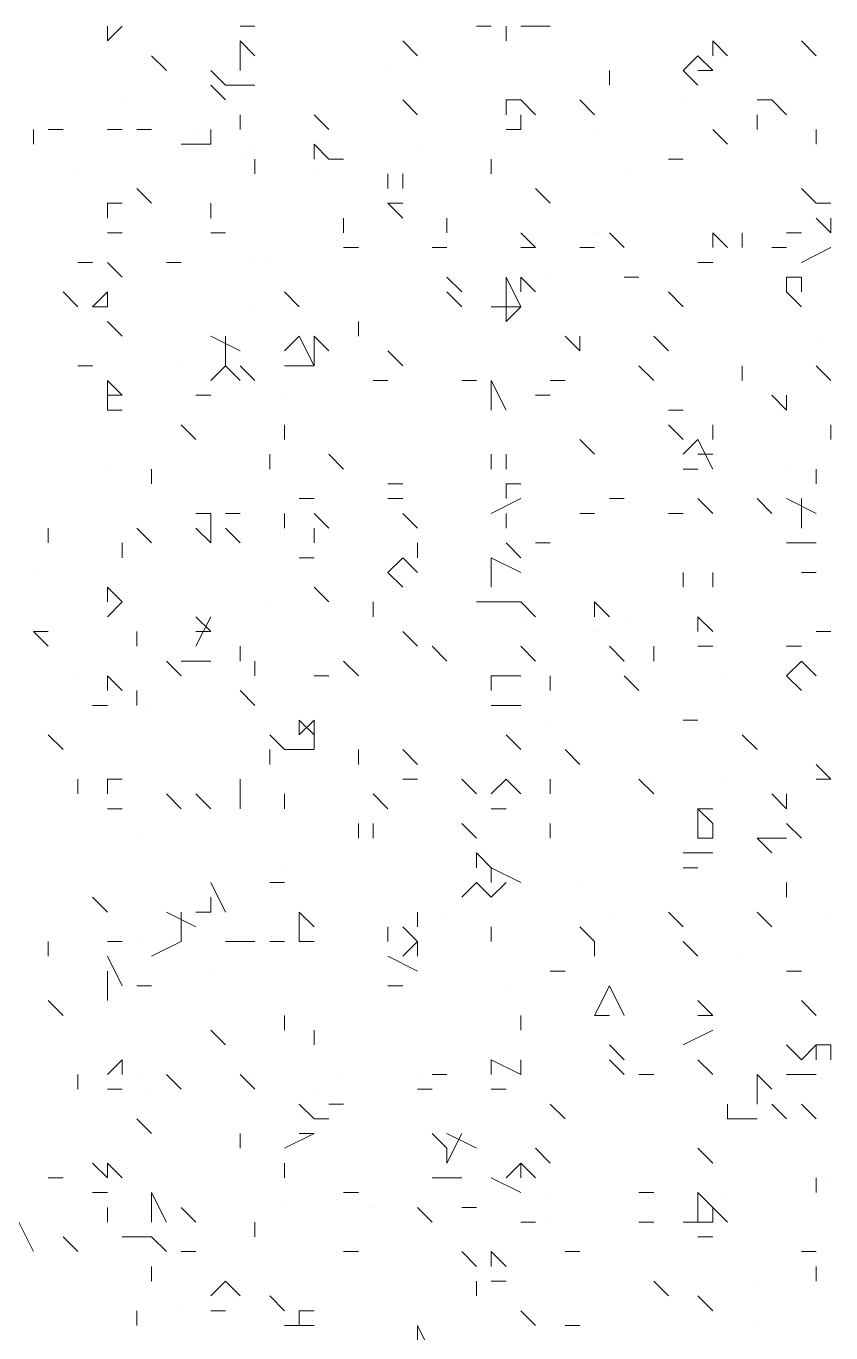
# Model space of a CAD drawing. Header units: millimetres. Extents: x 2928 to 3112, y 1220 to 1280.
# Drawn here: x 3000.3538 to 3000.5355, y 1265.989 to 1266.284 of the extents above; entities that cross this region are included whole.
import ezdxf

# ---------------------------------------------------------------- set-up
doc = ezdxf.new("R2010")
doc.units = ezdxf.units.MM

msp = doc.modelspace()

# ---------------------------------------------------------------- linework, layer by layer
at = {"color": 92, "linetype": 'Continuous', "lineweight": 5, "true_color": 0x00b800}
for points in [[(3000.37216, 1266.28065), (3000.37549, 1266.28398), (3000.37549, 1266.28398)], [(3000.37216, 1266.28065), (3000.37216, 1266.28398), (3000.37216, 1266.28398)], [(3000.40549, 1266.28398), (3000.40216, 1266.28398), (3000.40216, 1266.28398)], [(3000.4555, 1266.28398), (3000.45883, 1266.28398), (3000.45883, 1266.28398)], [(3000.46216, 1266.28065), (3000.46216, 1266.28398), (3000.46216, 1266.28398)], [(3000.4655, 1266.28398), (3000.47216, 1266.28398), (3000.47216, 1266.28398)], [(3000.40216, 1266.28065), (3000.40549, 1266.27731), (3000.40549, 1266.27731)], [(3000.40216, 1266.28065), (3000.40216, 1266.27398), (3000.40216, 1266.27398)], [(3000.44216, 1266.27731), (3000.43883, 1266.28065), (3000.43883, 1266.28065)], [(3000.50883, 1266.28065), (3000.51216, 1266.27731), (3000.51216, 1266.27731)], [(3000.50883, 1266.28065), (3000.50883, 1266.27731), (3000.50883, 1266.27731)], [(3000.53216, 1266.27731), (3000.52883, 1266.28065), (3000.52883, 1266.28065)], [(3000.38549, 1266.27398), (3000.38216, 1266.27731), (3000.38216, 1266.27731)], [(3000.5055, 1266.27731), (3000.50216, 1266.27398), (3000.50216, 1266.27398)], [(3000.5055, 1266.27731), (3000.50883, 1266.27398), (3000.50883, 1266.27398)], [(3000.39883, 1266.27065), (3000.39549, 1266.27398), (3000.39549, 1266.27398)], [(3000.4855, 1266.27065), (3000.4855, 1266.27398), (3000.4855, 1266.27398)], [(3000.50216, 1266.27398), (3000.5055, 1266.27065), (3000.5055, 1266.27065)], [(3000.50883, 1266.27398), (3000.5055, 1266.27398), (3000.5055, 1266.27398)], [(3000.39883, 1266.26731), (3000.39549, 1266.27065), (3000.39549, 1266.27065)], [(3000.39883, 1266.27065), (3000.40549, 1266.27065), (3000.40549, 1266.27065)], [(3000.44216, 1266.26398), (3000.43883, 1266.26731), (3000.43883, 1266.26731)], [(3000.46216, 1266.26731), (3000.4655, 1266.26731), (3000.4655, 1266.26731)], [(3000.46216, 1266.26731), (3000.46216, 1266.26398), (3000.46216, 1266.26398)], [(3000.46216, 1266.26398), (3000.46216, 1266.26731), (3000.46216, 1266.26731)], [(3000.46883, 1266.26398), (3000.4655, 1266.26731), (3000.4655, 1266.26731)], [(3000.48216, 1266.26398), (3000.47883, 1266.26731), (3000.47883, 1266.26731)], [(3000.52216, 1266.26731), (3000.51883, 1266.26731), (3000.51883, 1266.26731)], [(3000.5255, 1266.26398), (3000.52216, 1266.26731), (3000.52216, 1266.26731)], [(3000.40216, 1266.26064), (3000.40216, 1266.26398), (3000.40216, 1266.26398)], [(3000.42216, 1266.26064), (3000.41883, 1266.26398), (3000.41883, 1266.26398)], [(3000.4655, 1266.26064), (3000.4655, 1266.26398), (3000.4655, 1266.26398)], [(3000.51883, 1266.26064), (3000.51883, 1266.26398), (3000.51883, 1266.26398)], [(3000.35549, 1266.25731), (3000.35549, 1266.26064), (3000.35549, 1266.26064)], [(3000.36216, 1266.26064), (3000.35883, 1266.26064), (3000.35883, 1266.26064)], [(3000.37549, 1266.26064), (3000.37216, 1266.26064), (3000.37216, 1266.26064)], [(3000.38216, 1266.26064), (3000.37883, 1266.26064), (3000.37883, 1266.26064)], [(3000.39549, 1266.26064), (3000.39549, 1266.25731), (3000.39549, 1266.25731)], [(3000.46216, 1266.26064), (3000.4655, 1266.26064), (3000.4655, 1266.26064)], [(3000.51216, 1266.25731), (3000.50883, 1266.26064), (3000.50883, 1266.26064)], [(3000.53216, 1266.25731), (3000.53216, 1266.26064), (3000.53216, 1266.26064)], [(3000.38883, 1266.25731), (3000.39549, 1266.25731), (3000.39549, 1266.25731)], [(3000.41883, 1266.25731), (3000.42216, 1266.25398), (3000.42216, 1266.25398)], [(3000.41883, 1266.25731), (3000.41883, 1266.25398), (3000.41883, 1266.25398)], [(3000.40549, 1266.25064), (3000.40549, 1266.25398), (3000.40549, 1266.25398)], [(3000.42549, 1266.25398), (3000.42216, 1266.25398), (3000.42216, 1266.25398)], [(3000.45883, 1266.25064), (3000.45883, 1266.25398), (3000.45883, 1266.25398)], [(3000.50216, 1266.25398), (3000.49883, 1266.25398), (3000.49883, 1266.25398)], [(3000.4355, 1266.25064), (3000.4355, 1266.24731), (3000.4355, 1266.24731)], [(3000.43883, 1266.25064), (3000.43883, 1266.24731), (3000.43883, 1266.24731)], [(3000.38216, 1266.24398), (3000.37883, 1266.24731), (3000.37883, 1266.24731)], [(3000.47216, 1266.24398), (3000.46883, 1266.24731), (3000.46883, 1266.24731)], [(3000.53216, 1266.24398), (3000.52883, 1266.24731), (3000.52883, 1266.24731)], [(3000.37216, 1266.24398), (3000.37549, 1266.24398), (3000.37549, 1266.24398)], [(3000.37216, 1266.24398), (3000.37216, 1266.24064), (3000.37216, 1266.24064)], [(3000.39549, 1266.24064), (3000.39549, 1266.24398), (3000.39549, 1266.24398)], [(3000.4355, 1266.24398), (3000.43883, 1266.24398), (3000.43883, 1266.24398)], [(3000.43883, 1266.24064), (3000.4355, 1266.24398), (3000.4355, 1266.24398)], [(3000.5355, 1266.24398), (3000.53216, 1266.24398), (3000.53216, 1266.24398)], [(3000.42549, 1266.23731), (3000.42549, 1266.24064), (3000.42549, 1266.24064)], [(3000.44883, 1266.23731), (3000.44883, 1266.24064), (3000.44883, 1266.24064)], [(3000.53216, 1266.24064), (3000.5355, 1266.23731), (3000.5355, 1266.23731)], [(3000.5355, 1266.24064), (3000.5355, 1266.23731), (3000.5355, 1266.23731)], [(3000.37216, 1266.23731), (3000.37549, 1266.23731), (3000.37549, 1266.23731)], [(3000.39883, 1266.23731), (3000.39549, 1266.23731), (3000.39549, 1266.23731)], [(3000.46883, 1266.23398), (3000.4655, 1266.23731), (3000.4655, 1266.23731)], [(3000.48883, 1266.23398), (3000.4855, 1266.23731), (3000.4855, 1266.23731)], [(3000.50883, 1266.23731), (3000.51216, 1266.23398), (3000.51216, 1266.23398)], [(3000.50883, 1266.23731), (3000.50883, 1266.23398), (3000.50883, 1266.23398)], [(3000.50883, 1266.23398), (3000.50883, 1266.23731), (3000.50883, 1266.23731)], [(3000.5155, 1266.23398), (3000.5155, 1266.23731), (3000.5155, 1266.23731)], [(3000.52883, 1266.23731), (3000.5255, 1266.23731), (3000.5255, 1266.23731)], [(3000.42883, 1266.23398), (3000.42549, 1266.23398), (3000.42549, 1266.23398)], [(3000.44883, 1266.23398), (3000.4455, 1266.23398), (3000.4455, 1266.23398)], [(3000.46883, 1266.23398), (3000.4655, 1266.23398), (3000.4655, 1266.23398)], [(3000.47883, 1266.23398), (3000.48216, 1266.23398), (3000.48216, 1266.23398)], [(3000.5255, 1266.23398), (3000.52216, 1266.23398), (3000.52216, 1266.23398)], [(3000.52883, 1266.23064), (3000.5355, 1266.23398), (3000.5355, 1266.23398)], [(3000.36883, 1266.23064), (3000.36549, 1266.23064), (3000.36549, 1266.23064)], [(3000.37549, 1266.22731), (3000.37216, 1266.23064), (3000.37216, 1266.23064)], [(3000.38883, 1266.23064), (3000.38549, 1266.23064), (3000.38549, 1266.23064)], [(3000.5055, 1266.23064), (3000.50883, 1266.23064), (3000.50883, 1266.23064)], [(3000.45216, 1266.22398), (3000.44883, 1266.22731), (3000.44883, 1266.22731)], [(3000.46216, 1266.22731), (3000.4655, 1266.22064), (3000.4655, 1266.22064)], [(3000.46216, 1266.22731), (3000.46216, 1266.22064), (3000.46216, 1266.22064)], [(3000.4655, 1266.22731), (3000.46883, 1266.22398), (3000.46883, 1266.22398)], [(3000.4655, 1266.22731), (3000.4655, 1266.22398), (3000.4655, 1266.22398)], [(3000.49216, 1266.22731), (3000.48883, 1266.22731), (3000.48883, 1266.22731)], [(3000.5255, 1266.22731), (3000.5255, 1266.22398), (3000.5255, 1266.22398)], [(3000.52883, 1266.22731), (3000.5255, 1266.22731), (3000.5255, 1266.22731)], [(3000.52883, 1266.22731), (3000.52883, 1266.22398), (3000.52883, 1266.22398)], [(3000.36549, 1266.22064), (3000.36216, 1266.22398), (3000.36216, 1266.22398)], [(3000.37216, 1266.22398), (3000.36883, 1266.22064), (3000.36883, 1266.22064)], [(3000.37216, 1266.22398), (3000.37216, 1266.22064), (3000.37216, 1266.22064)], [(3000.41549, 1266.22064), (3000.41216, 1266.22398), (3000.41216, 1266.22398)], [(3000.45216, 1266.22064), (3000.44883, 1266.22398), (3000.44883, 1266.22398)], [(3000.50216, 1266.22064), (3000.49883, 1266.22398), (3000.49883, 1266.22398)], [(3000.5255, 1266.22398), (3000.52883, 1266.22064), (3000.52883, 1266.22064)], [(3000.36883, 1266.22064), (3000.37216, 1266.22064), (3000.37216, 1266.22064)], [(3000.45883, 1266.22064), (3000.4655, 1266.22064), (3000.4655, 1266.22064)], [(3000.46216, 1266.21731), (3000.4655, 1266.22064), (3000.4655, 1266.22064)], [(3000.46216, 1266.21731), (3000.46216, 1266.22064), (3000.46216, 1266.22064)], [(3000.37549, 1266.21398), (3000.37216, 1266.21731), (3000.37216, 1266.21731)], [(3000.42883, 1266.21398), (3000.42883, 1266.21731), (3000.42883, 1266.21731)], [(3000.39549, 1266.21398), (3000.40216, 1266.21064), (3000.40216, 1266.21064)], [(3000.39883, 1266.21398), (3000.39883, 1266.20731), (3000.39883, 1266.20731)], [(3000.41549, 1266.21398), (3000.41216, 1266.21064), (3000.41216, 1266.21064)], [(3000.41549, 1266.21398), (3000.41883, 1266.20731), (3000.41883, 1266.20731)], [(3000.41883, 1266.21398), (3000.42216, 1266.21064), (3000.42216, 1266.21064)], [(3000.41883, 1266.21398), (3000.41883, 1266.20731), (3000.41883, 1266.20731)], [(3000.47883, 1266.21064), (3000.4755, 1266.21398), (3000.4755, 1266.21398)], [(3000.47883, 1266.21064), (3000.47883, 1266.21398), (3000.47883, 1266.21398)], [(3000.49883, 1266.21064), (3000.4955, 1266.21398), (3000.4955, 1266.21398)], [(3000.43883, 1266.20731), (3000.4355, 1266.21064), (3000.4355, 1266.21064)], [(3000.36883, 1266.20731), (3000.36549, 1266.20731), (3000.36549, 1266.20731)], [(3000.39549, 1266.20398), (3000.39883, 1266.20731), (3000.39883, 1266.20731)], [(3000.40216, 1266.20398), (3000.39883, 1266.20731), (3000.39883, 1266.20731)], [(3000.40549, 1266.20398), (3000.40216, 1266.20731), (3000.40216, 1266.20731)], [(3000.41216, 1266.20731), (3000.41549, 1266.20731), (3000.41549, 1266.20731)], [(3000.41549, 1266.20731), (3000.41883, 1266.20731), (3000.41883, 1266.20731)], [(3000.4955, 1266.20398), (3000.49216, 1266.20731), (3000.49216, 1266.20731)], [(3000.5155, 1266.20398), (3000.5155, 1266.20731), (3000.5155, 1266.20731)], [(3000.5355, 1266.20398), (3000.53216, 1266.20731), (3000.53216, 1266.20731)], [(3000.37216, 1266.20398), (3000.37549, 1266.20064), (3000.37549, 1266.20064)], [(3000.37216, 1266.20398), (3000.37216, 1266.19731), (3000.37216, 1266.19731)], [(3000.4355, 1266.20398), (3000.43216, 1266.20398), (3000.43216, 1266.20398)], [(3000.4555, 1266.20398), (3000.45216, 1266.20398), (3000.45216, 1266.20398)], [(3000.45883, 1266.20398), (3000.46216, 1266.19731), (3000.46216, 1266.19731)], [(3000.45883, 1266.20398), (3000.45883, 1266.19731), (3000.45883, 1266.19731)], [(3000.4755, 1266.20398), (3000.47216, 1266.20398), (3000.47216, 1266.20398)], [(3000.37549, 1266.20064), (3000.37216, 1266.20064), (3000.37216, 1266.20064)], [(3000.39549, 1266.20064), (3000.39216, 1266.20064), (3000.39216, 1266.20064)], [(3000.47216, 1266.20064), (3000.46883, 1266.20064), (3000.46883, 1266.20064)], [(3000.5255, 1266.19731), (3000.52216, 1266.20064), (3000.52216, 1266.20064)], [(3000.5255, 1266.19731), (3000.5255, 1266.20064), (3000.5255, 1266.20064)], [(3000.37216, 1266.19731), (3000.37549, 1266.19731), (3000.37549, 1266.19731)], [(3000.50216, 1266.19731), (3000.49883, 1266.19731), (3000.49883, 1266.19731)], [(3000.39216, 1266.19064), (3000.38883, 1266.19398), (3000.38883, 1266.19398)], [(3000.41216, 1266.19064), (3000.41216, 1266.19398), (3000.41216, 1266.19398)], [(3000.50216, 1266.19064), (3000.49883, 1266.19398), (3000.49883, 1266.19398)], [(3000.50883, 1266.19398), (3000.50883, 1266.19064), (3000.50883, 1266.19064)], [(3000.50883, 1266.19398), (3000.50883, 1266.19064), (3000.50883, 1266.19064)], [(3000.5355, 1266.19064), (3000.5355, 1266.19398), (3000.5355, 1266.19398)], [(3000.48216, 1266.18731), (3000.47883, 1266.19064), (3000.47883, 1266.19064)], [(3000.5055, 1266.19064), (3000.50216, 1266.18731), (3000.50216, 1266.18731)], [(3000.5055, 1266.19064), (3000.50883, 1266.18398), (3000.50883, 1266.18398)], [(3000.40883, 1266.18398), (3000.40883, 1266.18731), (3000.40883, 1266.18731)], [(3000.42549, 1266.18398), (3000.42216, 1266.18731), (3000.42216, 1266.18731)], [(3000.45883, 1266.18398), (3000.45883, 1266.18731), (3000.45883, 1266.18731)], [(3000.46216, 1266.18398), (3000.46216, 1266.18731), (3000.46216, 1266.18731)], [(3000.5055, 1266.18731), (3000.50883, 1266.18731), (3000.50883, 1266.18731)], [(3000.38216, 1266.18064), (3000.38216, 1266.18398), (3000.38216, 1266.18398)], [(3000.50216, 1266.18398), (3000.5055, 1266.18398), (3000.5055, 1266.18398)], [(3000.53216, 1266.18064), (3000.53216, 1266.18398), (3000.53216, 1266.18398)], [(3000.43883, 1266.18064), (3000.4355, 1266.18064), (3000.4355, 1266.18064)], [(3000.46216, 1266.18064), (3000.4655, 1266.18064), (3000.4655, 1266.18064)], [(3000.46216, 1266.18064), (3000.46216, 1266.17731), (3000.46216, 1266.17731)], [(3000.41883, 1266.17731), (3000.41549, 1266.17731), (3000.41549, 1266.17731)], [(3000.43883, 1266.17731), (3000.4355, 1266.17731), (3000.4355, 1266.17731)], [(3000.45883, 1266.17398), (3000.4655, 1266.17731), (3000.4655, 1266.17731)], [(3000.48883, 1266.17731), (3000.4855, 1266.17731), (3000.4855, 1266.17731)], [(3000.50883, 1266.17398), (3000.5055, 1266.17731), (3000.5055, 1266.17731)], [(3000.52216, 1266.17398), (3000.51883, 1266.17731), (3000.51883, 1266.17731)], [(3000.5255, 1266.17731), (3000.53216, 1266.17398), (3000.53216, 1266.17398)], [(3000.52883, 1266.17731), (3000.52883, 1266.17064), (3000.52883, 1266.17064)], [(3000.39549, 1266.17398), (3000.39216, 1266.17398), (3000.39216, 1266.17398)], [(3000.39549, 1266.17398), (3000.39549, 1266.17064), (3000.39549, 1266.17064)], [(3000.40216, 1266.17398), (3000.39883, 1266.17398), (3000.39883, 1266.17398)], [(3000.41216, 1266.17064), (3000.41216, 1266.17398), (3000.41216, 1266.17398)], [(3000.42216, 1266.17064), (3000.41883, 1266.17398), (3000.41883, 1266.17398)], [(3000.44216, 1266.17064), (3000.43883, 1266.17398), (3000.43883, 1266.17398)], [(3000.46216, 1266.17064), (3000.46216, 1266.17398), (3000.46216, 1266.17398)], [(3000.48216, 1266.17398), (3000.47883, 1266.17398), (3000.47883, 1266.17398)], [(3000.50216, 1266.17398), (3000.49883, 1266.17398), (3000.49883, 1266.17398)], [(3000.35883, 1266.16731), (3000.35883, 1266.17064), (3000.35883, 1266.17064)], [(3000.38216, 1266.16731), (3000.37883, 1266.17064), (3000.37883, 1266.17064)], [(3000.39216, 1266.17064), (3000.39549, 1266.16731), (3000.39549, 1266.16731)], [(3000.39549, 1266.16731), (3000.39549, 1266.17064), (3000.39549, 1266.17064)], [(3000.40216, 1266.16731), (3000.39883, 1266.17064), (3000.39883, 1266.17064)], [(3000.41883, 1266.17064), (3000.41883, 1266.16731), (3000.41883, 1266.16731)], [(3000.41883, 1266.17064), (3000.41883, 1266.16731), (3000.41883, 1266.16731)], [(3000.37549, 1266.16398), (3000.37549, 1266.16731), (3000.37549, 1266.16731)], [(3000.44216, 1266.16398), (3000.44216, 1266.16731), (3000.44216, 1266.16731)], [(3000.4655, 1266.16398), (3000.46216, 1266.16731), (3000.46216, 1266.16731)], [(3000.47216, 1266.16731), (3000.46883, 1266.16731), (3000.46883, 1266.16731)], [(3000.5255, 1266.16731), (3000.53216, 1266.16731), (3000.53216, 1266.16731)], [(3000.41549, 1266.16398), (3000.41883, 1266.16398), (3000.41883, 1266.16398)], [(3000.43883, 1266.16398), (3000.4355, 1266.16064), (3000.4355, 1266.16064)], [(3000.43883, 1266.16398), (3000.44216, 1266.16064), (3000.44216, 1266.16064)], [(3000.45883, 1266.16398), (3000.4655, 1266.16064), (3000.4655, 1266.16064)], [(3000.45883, 1266.16398), (3000.45883, 1266.15731), (3000.45883, 1266.15731)], [(3000.4355, 1266.16064), (3000.43883, 1266.15731), (3000.43883, 1266.15731)], [(3000.50216, 1266.15731), (3000.50216, 1266.16064), (3000.50216, 1266.16064)], [(3000.50883, 1266.15731), (3000.50883, 1266.16064), (3000.50883, 1266.16064)], [(3000.53216, 1266.16064), (3000.52883, 1266.16064), (3000.52883, 1266.16064)], [(3000.37216, 1266.15731), (3000.37549, 1266.15398), (3000.37549, 1266.15398)], [(3000.37216, 1266.15731), (3000.37216, 1266.15398), (3000.37216, 1266.15398)], [(3000.42216, 1266.15398), (3000.41883, 1266.15731), (3000.41883, 1266.15731)], [(3000.37216, 1266.15064), (3000.37549, 1266.15398), (3000.37549, 1266.15398)], [(3000.43216, 1266.15064), (3000.43216, 1266.15398), (3000.43216, 1266.15398)], [(3000.4555, 1266.15398), (3000.46216, 1266.15398), (3000.46216, 1266.15398)], [(3000.4655, 1266.15398), (3000.46216, 1266.15398), (3000.46216, 1266.15398)], [(3000.46883, 1266.15064), (3000.4655, 1266.15398), (3000.4655, 1266.15398)], [(3000.48216, 1266.15398), (3000.4855, 1266.15064), (3000.4855, 1266.15064)], [(3000.48216, 1266.15398), (3000.48216, 1266.15064), (3000.48216, 1266.15064)], [(3000.39216, 1266.15064), (3000.39549, 1266.14731), (3000.39549, 1266.14731)], [(3000.39549, 1266.15064), (3000.39216, 1266.14398), (3000.39216, 1266.14398)], [(3000.5055, 1266.15064), (3000.50883, 1266.14731), (3000.50883, 1266.14731)], [(3000.5055, 1266.15064), (3000.5055, 1266.14731), (3000.5055, 1266.14731)], [(3000.35883, 1266.14398), (3000.35549, 1266.14731), (3000.35549, 1266.14731)], [(3000.35883, 1266.14731), (3000.35549, 1266.14731), (3000.35549, 1266.14731)], [(3000.37883, 1266.14398), (3000.37883, 1266.14731), (3000.37883, 1266.14731)], [(3000.39549, 1266.14731), (3000.39216, 1266.14731), (3000.39216, 1266.14731)], [(3000.44216, 1266.14398), (3000.43883, 1266.14731), (3000.43883, 1266.14731)], [(3000.5355, 1266.14731), (3000.53216, 1266.14731), (3000.53216, 1266.14731)], [(3000.40216, 1266.14064), (3000.40216, 1266.14398), (3000.40216, 1266.14398)], [(3000.44883, 1266.14064), (3000.4455, 1266.14398), (3000.4455, 1266.14398)], [(3000.44883, 1266.14064), (3000.4455, 1266.14398), (3000.4455, 1266.14398)], [(3000.46883, 1266.14064), (3000.4655, 1266.14398), (3000.4655, 1266.14398)], [(3000.48883, 1266.14064), (3000.4855, 1266.14398), (3000.4855, 1266.14398)], [(3000.4955, 1266.14064), (3000.4955, 1266.14398), (3000.4955, 1266.14398)], [(3000.5055, 1266.14398), (3000.50883, 1266.14398), (3000.50883, 1266.14398)], [(3000.50883, 1266.14398), (3000.5055, 1266.14398), (3000.5055, 1266.14398)], [(3000.52883, 1266.14398), (3000.5255, 1266.14398), (3000.5255, 1266.14398)], [(3000.38883, 1266.13731), (3000.38549, 1266.14064), (3000.38549, 1266.14064)], [(3000.38883, 1266.14064), (3000.39549, 1266.14064), (3000.39549, 1266.14064)], [(3000.40549, 1266.13731), (3000.40549, 1266.14064), (3000.40549, 1266.14064)], [(3000.42883, 1266.13731), (3000.42549, 1266.14064), (3000.42549, 1266.14064)], [(3000.52883, 1266.14064), (3000.5255, 1266.13731), (3000.5255, 1266.13731)], [(3000.52883, 1266.14064), (3000.53216, 1266.13731), (3000.53216, 1266.13731)], [(3000.37216, 1266.13731), (3000.37549, 1266.13398), (3000.37549, 1266.13398)], [(3000.37216, 1266.13731), (3000.37216, 1266.13398), (3000.37216, 1266.13398)], [(3000.42216, 1266.13731), (3000.41883, 1266.13731), (3000.41883, 1266.13731)], [(3000.45883, 1266.13731), (3000.4655, 1266.13731), (3000.4655, 1266.13731)], [(3000.45883, 1266.13731), (3000.45883, 1266.13398), (3000.45883, 1266.13398)], [(3000.47216, 1266.13398), (3000.47216, 1266.13731), (3000.47216, 1266.13731)], [(3000.49216, 1266.13398), (3000.48883, 1266.13731), (3000.48883, 1266.13731)], [(3000.5255, 1266.13731), (3000.52883, 1266.13398), (3000.52883, 1266.13398)], [(3000.52883, 1266.13398), (3000.5255, 1266.13731), (3000.5255, 1266.13731)], [(3000.37883, 1266.13064), (3000.37883, 1266.13398), (3000.37883, 1266.13398)], [(3000.40549, 1266.13064), (3000.40216, 1266.13398), (3000.40216, 1266.13398)], [(3000.36883, 1266.13064), (3000.37216, 1266.13064), (3000.37216, 1266.13064)], [(3000.45883, 1266.13064), (3000.4655, 1266.13064), (3000.4655, 1266.13064)], [(3000.41549, 1266.12731), (3000.41883, 1266.12398), (3000.41883, 1266.12398)], [(3000.41549, 1266.12731), (3000.41549, 1266.12398), (3000.41549, 1266.12398)], [(3000.41883, 1266.12731), (3000.41549, 1266.12398), (3000.41549, 1266.12398)], [(3000.41883, 1266.12731), (3000.41883, 1266.12064), (3000.41883, 1266.12064)], [(3000.5055, 1266.12731), (3000.50216, 1266.12731), (3000.50216, 1266.12731)], [(3000.36216, 1266.12064), (3000.35883, 1266.12398), (3000.35883, 1266.12398)], [(3000.41216, 1266.12064), (3000.40883, 1266.12398), (3000.40883, 1266.12398)], [(3000.4655, 1266.12064), (3000.46216, 1266.12398), (3000.46216, 1266.12398)], [(3000.51883, 1266.12064), (3000.5155, 1266.12398), (3000.5155, 1266.12398)], [(3000.51883, 1266.12064), (3000.5155, 1266.12398), (3000.5155, 1266.12398)], [(3000.40883, 1266.11731), (3000.40883, 1266.12064), (3000.40883, 1266.12064)], [(3000.41216, 1266.12064), (3000.41883, 1266.12064), (3000.41883, 1266.12064)], [(3000.41549, 1266.12064), (3000.41883, 1266.12064), (3000.41883, 1266.12064)], [(3000.42883, 1266.11731), (3000.42883, 1266.12064), (3000.42883, 1266.12064)], [(3000.44216, 1266.11731), (3000.43883, 1266.12064), (3000.43883, 1266.12064)], [(3000.47883, 1266.11731), (3000.4755, 1266.12064), (3000.4755, 1266.12064)], [(3000.5355, 1266.11398), (3000.53216, 1266.11731), (3000.53216, 1266.11731)], [(3000.36549, 1266.11064), (3000.36549, 1266.11398), (3000.36549, 1266.11398)], [(3000.37216, 1266.11398), (3000.37549, 1266.11398), (3000.37549, 1266.11398)], [(3000.37216, 1266.11398), (3000.37216, 1266.11064), (3000.37216, 1266.11064)], [(3000.40216, 1266.11064), (3000.40216, 1266.11398), (3000.40216, 1266.11398)], [(3000.44216, 1266.11398), (3000.43883, 1266.11398), (3000.43883, 1266.11398)], [(3000.4555, 1266.11064), (3000.45216, 1266.11398), (3000.45216, 1266.11398)], [(3000.46216, 1266.11398), (3000.45883, 1266.11064), (3000.45883, 1266.11064)], [(3000.46216, 1266.11398), (3000.4655, 1266.11064), (3000.4655, 1266.11064)], [(3000.47216, 1266.11064), (3000.47216, 1266.11398), (3000.47216, 1266.11398)], [(3000.4955, 1266.11064), (3000.49216, 1266.11398), (3000.49216, 1266.11398)], [(3000.5355, 1266.11398), (3000.53216, 1266.11398), (3000.53216, 1266.11398)], [(3000.38883, 1266.10731), (3000.38549, 1266.11064), (3000.38549, 1266.11064)], [(3000.39549, 1266.10731), (3000.39216, 1266.11064), (3000.39216, 1266.11064)], [(3000.40216, 1266.10731), (3000.40216, 1266.11064), (3000.40216, 1266.11064)], [(3000.41216, 1266.10731), (3000.41216, 1266.11064), (3000.41216, 1266.11064)], [(3000.4355, 1266.10731), (3000.43216, 1266.11064), (3000.43216, 1266.11064)], [(3000.52216, 1266.11064), (3000.5255, 1266.10731), (3000.5255, 1266.10731)], [(3000.5255, 1266.11064), (3000.5255, 1266.10731), (3000.5255, 1266.10731)], [(3000.37216, 1266.10731), (3000.37549, 1266.10731), (3000.37549, 1266.10731)], [(3000.45883, 1266.10731), (3000.46216, 1266.10731), (3000.46216, 1266.10731)], [(3000.5055, 1266.10731), (3000.50883, 1266.10398), (3000.50883, 1266.10398)], [(3000.5055, 1266.10731), (3000.5055, 1266.10064), (3000.5055, 1266.10064)], [(3000.50883, 1266.10731), (3000.5055, 1266.10731), (3000.5055, 1266.10731)], [(3000.42883, 1266.10064), (3000.42883, 1266.10398), (3000.42883, 1266.10398)], [(3000.43216, 1266.10064), (3000.43216, 1266.10398), (3000.43216, 1266.10398)], [(3000.4555, 1266.10064), (3000.45216, 1266.10398), (3000.45216, 1266.10398)], [(3000.47216, 1266.10064), (3000.47216, 1266.10398), (3000.47216, 1266.10398)], [(3000.50883, 1266.10398), (3000.50883, 1266.10064), (3000.50883, 1266.10064)], [(3000.52883, 1266.10064), (3000.5255, 1266.10398), (3000.5255, 1266.10398)], [(3000.5055, 1266.10064), (3000.50883, 1266.10064), (3000.50883, 1266.10064)], [(3000.50883, 1266.10064), (3000.5055, 1266.10064), (3000.5055, 1266.10064)], [(3000.51883, 1266.10064), (3000.5255, 1266.10064), (3000.5255, 1266.10064)], [(3000.52216, 1266.09731), (3000.51883, 1266.10064), (3000.51883, 1266.10064)], [(3000.4555, 1266.09731), (3000.45883, 1266.09398), (3000.45883, 1266.09398)], [(3000.4555, 1266.09731), (3000.4555, 1266.09398), (3000.4555, 1266.09398)], [(3000.50216, 1266.09731), (3000.50883, 1266.09731), (3000.50883, 1266.09731)], [(3000.45883, 1266.09398), (3000.4655, 1266.09064), (3000.4655, 1266.09064)], [(3000.45883, 1266.09398), (3000.45883, 1266.09064), (3000.45883, 1266.09064)], [(3000.5055, 1266.09398), (3000.50216, 1266.09398), (3000.50216, 1266.09398)], [(3000.39549, 1266.09064), (3000.39883, 1266.08398), (3000.39883, 1266.08398)], [(3000.41216, 1266.09064), (3000.40883, 1266.09064), (3000.40883, 1266.09064)], [(3000.45216, 1266.08731), (3000.4555, 1266.09064), (3000.4555, 1266.09064)], [(3000.45883, 1266.08731), (3000.4555, 1266.09064), (3000.4555, 1266.09064)], [(3000.45883, 1266.08731), (3000.46216, 1266.09064), (3000.46216, 1266.09064)], [(3000.5255, 1266.08731), (3000.5255, 1266.09064), (3000.5255, 1266.09064)], [(3000.37216, 1266.08398), (3000.36883, 1266.08731), (3000.36883, 1266.08731)], [(3000.39549, 1266.08731), (3000.39549, 1266.08398), (3000.39549, 1266.08398)], [(3000.38549, 1266.08398), (3000.39216, 1266.08064), (3000.39216, 1266.08064)], [(3000.38883, 1266.08398), (3000.38883, 1266.07731), (3000.38883, 1266.07731)], [(3000.39216, 1266.08398), (3000.39549, 1266.08398), (3000.39549, 1266.08398)], [(3000.41549, 1266.08398), (3000.41883, 1266.08064), (3000.41883, 1266.08064)], [(3000.41549, 1266.08398), (3000.41549, 1266.07731), (3000.41549, 1266.07731)], [(3000.44216, 1266.08064), (3000.44216, 1266.08398), (3000.44216, 1266.08398)], [(3000.50216, 1266.08064), (3000.49883, 1266.08398), (3000.49883, 1266.08398)], [(3000.52216, 1266.08064), (3000.51883, 1266.08398), (3000.51883, 1266.08398)], [(3000.4355, 1266.07731), (3000.4355, 1266.08064), (3000.4355, 1266.08064)], [(3000.44216, 1266.07731), (3000.43883, 1266.08064), (3000.43883, 1266.08064)], [(3000.45883, 1266.07731), (3000.45883, 1266.08064), (3000.45883, 1266.08064)], [(3000.48216, 1266.07731), (3000.47883, 1266.08064), (3000.47883, 1266.08064)], [(3000.35883, 1266.07398), (3000.35883, 1266.07731), (3000.35883, 1266.07731)], [(3000.37549, 1266.07731), (3000.37216, 1266.07731), (3000.37216, 1266.07731)], [(3000.38216, 1266.07398), (3000.38883, 1266.07731), (3000.38883, 1266.07731)], [(3000.40216, 1266.07731), (3000.39883, 1266.07731), (3000.39883, 1266.07731)], [(3000.40549, 1266.07731), (3000.40216, 1266.07731), (3000.40216, 1266.07731)], [(3000.41216, 1266.07731), (3000.40883, 1266.07731), (3000.40883, 1266.07731)], [(3000.41549, 1266.07731), (3000.41883, 1266.07731), (3000.41883, 1266.07731)], [(3000.44216, 1266.07731), (3000.43883, 1266.07398), (3000.43883, 1266.07398)], [(3000.44216, 1266.07731), (3000.44216, 1266.07398), (3000.44216, 1266.07398)], [(3000.48216, 1266.07398), (3000.48216, 1266.07731), (3000.48216, 1266.07731)], [(3000.5055, 1266.07398), (3000.50216, 1266.07731), (3000.50216, 1266.07731)], [(3000.37216, 1266.07398), (3000.37549, 1266.06731), (3000.37549, 1266.06731)], [(3000.4355, 1266.07398), (3000.44216, 1266.07064), (3000.44216, 1266.07064)], [(3000.37216, 1266.07064), (3000.37216, 1266.06731), (3000.37216, 1266.06731)], [(3000.4755, 1266.07064), (3000.47216, 1266.07064), (3000.47216, 1266.07064)], [(3000.52883, 1266.07064), (3000.5255, 1266.07064), (3000.5255, 1266.07064)], [(3000.37216, 1266.06398), (3000.37216, 1266.06731), (3000.37216, 1266.06731)], [(3000.38216, 1266.06731), (3000.37883, 1266.06731), (3000.37883, 1266.06731)], [(3000.43883, 1266.06731), (3000.4355, 1266.06731), (3000.4355, 1266.06731)], [(3000.4855, 1266.06731), (3000.48216, 1266.06064), (3000.48216, 1266.06064)], [(3000.4855, 1266.06731), (3000.48883, 1266.06064), (3000.48883, 1266.06064)], [(3000.36216, 1266.06064), (3000.35883, 1266.06398), (3000.35883, 1266.06398)], [(3000.5055, 1266.06398), (3000.50883, 1266.06064), (3000.50883, 1266.06064)], [(3000.50883, 1266.06064), (3000.5055, 1266.06398), (3000.5055, 1266.06398)], [(3000.53216, 1266.06064), (3000.52883, 1266.06398), (3000.52883, 1266.06398)], [(3000.41216, 1266.05731), (3000.41216, 1266.06064), (3000.41216, 1266.06064)], [(3000.4655, 1266.05731), (3000.4655, 1266.06064), (3000.4655, 1266.06064)], [(3000.48216, 1266.06064), (3000.4855, 1266.06064), (3000.4855, 1266.06064)], [(3000.50883, 1266.06064), (3000.5055, 1266.06064), (3000.5055, 1266.06064)], [(3000.39883, 1266.05398), (3000.39549, 1266.05731), (3000.39549, 1266.05731)], [(3000.41883, 1266.05398), (3000.41883, 1266.05731), (3000.41883, 1266.05731)], [(3000.50216, 1266.05398), (3000.50883, 1266.05731), (3000.50883, 1266.05731)], [(3000.48883, 1266.05064), (3000.4855, 1266.05398), (3000.4855, 1266.05398)], [(3000.52883, 1266.05064), (3000.5255, 1266.05398), (3000.5255, 1266.05398)], [(3000.53216, 1266.05398), (3000.52883, 1266.05064), (3000.52883, 1266.05064)], [(3000.53216, 1266.05398), (3000.53216, 1266.05064), (3000.53216, 1266.05064)], [(3000.5355, 1266.05398), (3000.53216, 1266.05398), (3000.53216, 1266.05398)], [(3000.5355, 1266.05064), (3000.5355, 1266.05398), (3000.5355, 1266.05398)], [(3000.37549, 1266.05064), (3000.37216, 1266.04731), (3000.37216, 1266.04731)], [(3000.37549, 1266.05064), (3000.37549, 1266.04731), (3000.37549, 1266.04731)], [(3000.45883, 1266.05064), (3000.4655, 1266.04731), (3000.4655, 1266.04731)], [(3000.45883, 1266.05064), (3000.45883, 1266.04731), (3000.45883, 1266.04731)], [(3000.4655, 1266.04731), (3000.4655, 1266.05064), (3000.4655, 1266.05064)], [(3000.48883, 1266.04731), (3000.4855, 1266.05064), (3000.4855, 1266.05064)], [(3000.50883, 1266.04731), (3000.5055, 1266.05064), (3000.5055, 1266.05064)], [(3000.36549, 1266.04398), (3000.36549, 1266.04731), (3000.36549, 1266.04731)], [(3000.38883, 1266.04398), (3000.38549, 1266.04731), (3000.38549, 1266.04731)], [(3000.40549, 1266.04398), (3000.40216, 1266.04731), (3000.40216, 1266.04731)], [(3000.44883, 1266.04731), (3000.4455, 1266.04731), (3000.4455, 1266.04731)], [(3000.4955, 1266.04731), (3000.49216, 1266.04731), (3000.49216, 1266.04731)], [(3000.51883, 1266.04731), (3000.52216, 1266.04398), (3000.52216, 1266.04398)], [(3000.51883, 1266.04731), (3000.51883, 1266.04064), (3000.51883, 1266.04064)], [(3000.5255, 1266.04731), (3000.53216, 1266.04731), (3000.53216, 1266.04731)], [(3000.37216, 1266.04398), (3000.37549, 1266.04398), (3000.37549, 1266.04398)], [(3000.4455, 1266.04398), (3000.44216, 1266.04398), (3000.44216, 1266.04398)], [(3000.45883, 1266.04398), (3000.46216, 1266.04398), (3000.46216, 1266.04398)], [(3000.41549, 1266.04064), (3000.41883, 1266.03731), (3000.41883, 1266.03731)], [(3000.42549, 1266.04064), (3000.42216, 1266.04064), (3000.42216, 1266.04064)], [(3000.4755, 1266.03731), (3000.47216, 1266.04064), (3000.47216, 1266.04064)], [(3000.51216, 1266.03731), (3000.51216, 1266.04064), (3000.51216, 1266.04064)], [(3000.5255, 1266.03731), (3000.52216, 1266.04064), (3000.52216, 1266.04064)], [(3000.53216, 1266.03731), (3000.52883, 1266.04064), (3000.52883, 1266.04064)], [(3000.38216, 1266.03398), (3000.37883, 1266.03731), (3000.37883, 1266.03731)], [(3000.41883, 1266.03731), (3000.42216, 1266.03731), (3000.42216, 1266.03731)], [(3000.51216, 1266.03731), (3000.51883, 1266.03731), (3000.51883, 1266.03731)], [(3000.40216, 1266.03064), (3000.40216, 1266.03398), (3000.40216, 1266.03398)], [(3000.41216, 1266.03064), (3000.41883, 1266.03398), (3000.41883, 1266.03398)], [(3000.41549, 1266.03398), (3000.41883, 1266.03398), (3000.41883, 1266.03398)], [(3000.44883, 1266.03064), (3000.4455, 1266.03398), (3000.4455, 1266.03398)], [(3000.44883, 1266.03398), (3000.4555, 1266.03064), (3000.4555, 1266.03064)], [(3000.45216, 1266.03398), (3000.44883, 1266.02731), (3000.44883, 1266.02731)], [(3000.44883, 1266.02731), (3000.44883, 1266.03064), (3000.44883, 1266.03064)], [(3000.47216, 1266.02731), (3000.46883, 1266.03064), (3000.46883, 1266.03064)], [(3000.50883, 1266.02731), (3000.5055, 1266.03064), (3000.5055, 1266.03064)], [(3000.37216, 1266.02397), (3000.36883, 1266.02731), (3000.36883, 1266.02731)], [(3000.37216, 1266.02731), (3000.37549, 1266.02397), (3000.37549, 1266.02397)], [(3000.37216, 1266.02731), (3000.37216, 1266.02397), (3000.37216, 1266.02397)], [(3000.41216, 1266.02397), (3000.41216, 1266.02731), (3000.41216, 1266.02731)], [(3000.4655, 1266.02731), (3000.46216, 1266.02397), (3000.46216, 1266.02397)], [(3000.4655, 1266.02731), (3000.4655, 1266.02397), (3000.4655, 1266.02397)], [(3000.46883, 1266.02397), (3000.4655, 1266.02731), (3000.4655, 1266.02731)], [(3000.36216, 1266.02397), (3000.35883, 1266.02397), (3000.35883, 1266.02397)], [(3000.4455, 1266.02397), (3000.45216, 1266.02397), (3000.45216, 1266.02397)], [(3000.45883, 1266.02397), (3000.4655, 1266.02064), (3000.4655, 1266.02064)], [(3000.53216, 1266.02064), (3000.53216, 1266.02397), (3000.53216, 1266.02397)], [(3000.36883, 1266.02064), (3000.37216, 1266.02064), (3000.37216, 1266.02064)], [(3000.38216, 1266.02064), (3000.38549, 1266.01397), (3000.38549, 1266.01397)], [(3000.38216, 1266.02064), (3000.38216, 1266.01397), (3000.38216, 1266.01397)], [(3000.42883, 1266.02064), (3000.42549, 1266.02064), (3000.42549, 1266.02064)], [(3000.4955, 1266.02064), (3000.49216, 1266.02064), (3000.49216, 1266.02064)], [(3000.5055, 1266.02064), (3000.50883, 1266.01731), (3000.50883, 1266.01731)], [(3000.5055, 1266.02064), (3000.5055, 1266.01397), (3000.5055, 1266.01397)], [(3000.37216, 1266.01397), (3000.37216, 1266.01731), (3000.37216, 1266.01731)], [(3000.39216, 1266.01397), (3000.38883, 1266.01731), (3000.38883, 1266.01731)], [(3000.4455, 1266.01397), (3000.44216, 1266.01731), (3000.44216, 1266.01731)], [(3000.4555, 1266.01731), (3000.45216, 1266.01731), (3000.45216, 1266.01731)], [(3000.50883, 1266.01731), (3000.51216, 1266.01397), (3000.51216, 1266.01397)], [(3000.50883, 1266.01731), (3000.50883, 1266.01397), (3000.50883, 1266.01397)], [(3000.35216, 1266.01397), (3000.35549, 1266.00731), (3000.35549, 1266.00731)], [(3000.40549, 1266.01064), (3000.40549, 1266.01397), (3000.40549, 1266.01397)], [(3000.46883, 1266.01397), (3000.4655, 1266.01397), (3000.4655, 1266.01397)], [(3000.4955, 1266.01397), (3000.49216, 1266.01397), (3000.49216, 1266.01397)], [(3000.50216, 1266.01397), (3000.50883, 1266.01397), (3000.50883, 1266.01397)], [(3000.5055, 1266.01397), (3000.50216, 1266.01397), (3000.50216, 1266.01397)], [(3000.36549, 1266.00731), (3000.36216, 1266.01064), (3000.36216, 1266.01064)], [(3000.37549, 1266.01064), (3000.38216, 1266.01064), (3000.38216, 1266.01064)], [(3000.38549, 1266.00731), (3000.38216, 1266.01064), (3000.38216, 1266.01064)], [(3000.5055, 1266.01064), (3000.50883, 1266.01064), (3000.50883, 1266.01064)], [(3000.39216, 1266.00731), (3000.38883, 1266.00731), (3000.38883, 1266.00731)], [(3000.42883, 1266.00731), (3000.42549, 1266.00731), (3000.42549, 1266.00731)], [(3000.4555, 1266.00397), (3000.45216, 1266.00731), (3000.45216, 1266.00731)], [(3000.45883, 1266.00731), (3000.46216, 1266.00397), (3000.46216, 1266.00397)], [(3000.45883, 1266.00731), (3000.45883, 1266.00397), (3000.45883, 1266.00397)], [(3000.47883, 1266.00731), (3000.4755, 1266.00731), (3000.4755, 1266.00731)], [(3000.53216, 1266.00731), (3000.52883, 1266.00731), (3000.52883, 1266.00731)], [(3000.38216, 1266.00064), (3000.38216, 1266.00397), (3000.38216, 1266.00397)], [(3000.53216, 1266.00064), (3000.53216, 1266.00397), (3000.53216, 1266.00397)], [(3000.39883, 1266.00064), (3000.39549, 1265.99731), (3000.39549, 1265.99731)], [(3000.39883, 1266.00064), (3000.40216, 1265.99731), (3000.40216, 1265.99731)], [(3000.4555, 1265.99731), (3000.4555, 1266.00064), (3000.4555, 1266.00064)], [(3000.45883, 1266.00064), (3000.46216, 1266.00064), (3000.46216, 1266.00064)], [(3000.49883, 1265.99731), (3000.4955, 1266.00064), (3000.4955, 1266.00064)], [(3000.41216, 1265.99397), (3000.40883, 1265.99731), (3000.40883, 1265.99731)], [(3000.50883, 1265.99397), (3000.5055, 1265.99731), (3000.5055, 1265.99731)], [(3000.37883, 1265.99064), (3000.37883, 1265.99397), (3000.37883, 1265.99397)], [(3000.39549, 1265.99397), (3000.39883, 1265.99397), (3000.39883, 1265.99397)], [(3000.41549, 1265.99397), (3000.41883, 1265.99397), (3000.41883, 1265.99397)], [(3000.41549, 1265.99397), (3000.41549, 1265.99064), (3000.41549, 1265.99064)], [(3000.46883, 1265.99064), (3000.4655, 1265.99397), (3000.4655, 1265.99397)], [(3000.41216, 1265.99064), (3000.41883, 1265.99064), (3000.41883, 1265.99064)], [(3000.44216, 1265.99064), (3000.4455, 1265.98397), (3000.4455, 1265.98397)], [(3000.44216, 1265.99064), (3000.44216, 1265.98731), (3000.44216, 1265.98731)], [(3000.47883, 1265.99064), (3000.4755, 1265.99064), (3000.4755, 1265.99064)]]:
    msp.add_lwpolyline(points, dxfattribs=at)
for points in [[(3000.45883, 1266.28398), (3000.45883, 1266.28398)], [(3000.4355, 1266.27398), (3000.4355, 1266.27398)], [(3000.50883, 1266.27398), (3000.50883, 1266.27398)], [(3000.37549, 1266.26731), (3000.37549, 1266.26731)], [(3000.50216, 1266.26731), (3000.50216, 1266.26731)], [(3000.39216, 1266.26064), (3000.39216, 1266.26064)], [(3000.48216, 1266.26064), (3000.48216, 1266.26064)], [(3000.40549, 1266.25731), (3000.40549, 1266.25731)], [(3000.44216, 1266.25731), (3000.44216, 1266.25731)], [(3000.40216, 1266.25398), (3000.40216, 1266.25398)], [(3000.36549, 1266.25064), (3000.36549, 1266.25064)], [(3000.41883, 1266.25064), (3000.41883, 1266.25064)], [(3000.48883, 1266.25064), (3000.48883, 1266.25064)], [(3000.48216, 1266.23731), (3000.48216, 1266.23731)], [(3000.48216, 1266.23731), (3000.48216, 1266.23731)], [(3000.40549, 1266.23064), (3000.40549, 1266.23064)], [(3000.40883, 1266.23064), (3000.40883, 1266.23064)], [(3000.47216, 1266.22731), (3000.47216, 1266.22731)], [(3000.40549, 1266.22064), (3000.40549, 1266.22064)], [(3000.53216, 1266.21398), (3000.53216, 1266.21398)], [(3000.38883, 1266.20731), (3000.38883, 1266.20731)], [(3000.4555, 1266.20398), (3000.4555, 1266.20398)], [(3000.41216, 1266.20064), (3000.41216, 1266.20064)], [(3000.37549, 1266.19731), (3000.37549, 1266.19731)], [(3000.45883, 1266.19731), (3000.45883, 1266.19731)], [(3000.50216, 1266.19064), (3000.50216, 1266.19064)], [(3000.37216, 1266.18398), (3000.37216, 1266.18398)], [(3000.5255, 1266.18398), (3000.5255, 1266.18398)], [(3000.5255, 1266.16731), (3000.5255, 1266.16731)], [(3000.35549, 1266.16064), (3000.35549, 1266.16064)], [(3000.40883, 1266.15398), (3000.40883, 1266.15398)], [(3000.4655, 1266.15064), (3000.4655, 1266.15064)], [(3000.48883, 1266.15064), (3000.48883, 1266.15064)], [(3000.48216, 1266.14731), (3000.48216, 1266.14731)], [(3000.36549, 1266.13731), (3000.36549, 1266.13731)], [(3000.51216, 1266.13731), (3000.51216, 1266.13731)], [(3000.38216, 1266.13064), (3000.38216, 1266.13064)], [(3000.47216, 1266.12731), (3000.47216, 1266.12731)], [(3000.4955, 1266.11398), (3000.4955, 1266.11398)], [(3000.51216, 1266.11398), (3000.51216, 1266.11398)], [(3000.37216, 1266.10731), (3000.37216, 1266.10731)], [(3000.37883, 1266.10064), (3000.37883, 1266.10064)], [(3000.41216, 1266.09398), (3000.41216, 1266.09398)], [(3000.4655, 1266.09064), (3000.4655, 1266.09064)], [(3000.47883, 1266.09064), (3000.47883, 1266.09064)], [(3000.44883, 1266.08398), (3000.44883, 1266.08398)], [(3000.4855, 1266.08398), (3000.4855, 1266.08398)], [(3000.5355, 1266.08398), (3000.5355, 1266.08398)], [(3000.37883, 1266.07731), (3000.37883, 1266.07731)], [(3000.41883, 1266.07731), (3000.41883, 1266.07731)], [(3000.5155, 1266.07398), (3000.5155, 1266.07398)], [(3000.37216, 1266.07064), (3000.37216, 1266.07064)], [(3000.39549, 1266.07064), (3000.39549, 1266.07064)], [(3000.46216, 1266.06731), (3000.46216, 1266.06731)], [(3000.5055, 1266.06064), (3000.5055, 1266.06064)], [(3000.37883, 1266.04731), (3000.37883, 1266.04731)], [(3000.40549, 1266.04731), (3000.40549, 1266.04731)], [(3000.42549, 1266.04731), (3000.42549, 1266.04731)], [(3000.44216, 1266.04731), (3000.44216, 1266.04731)], [(3000.45883, 1266.04731), (3000.45883, 1266.04731)], [(3000.53216, 1266.04731), (3000.53216, 1266.04731)], [(3000.38216, 1266.04398), (3000.38216, 1266.04398)], [(3000.41883, 1266.04398), (3000.41883, 1266.04398)], [(3000.41549, 1266.03731), (3000.41549, 1266.03731)], [(3000.41883, 1266.03731), (3000.41883, 1266.03731)], [(3000.5355, 1266.02397), (3000.5355, 1266.02397)], [(3000.47216, 1266.02064), (3000.47216, 1266.02064)], [(3000.51216, 1266.02064), (3000.51216, 1266.02064)], [(3000.41216, 1266.01731), (3000.41216, 1266.01731)], [(3000.43216, 1266.01731), (3000.43216, 1266.01731)], [(3000.47216, 1266.01397), (3000.47216, 1266.01397)], [(3000.51883, 1266.00064), (3000.51883, 1266.00064)], [(3000.38883, 1265.99397), (3000.38883, 1265.99397)], [(3000.41216, 1265.99397), (3000.41216, 1265.99397)], [(3000.51883, 1265.99064), (3000.51883, 1265.99064)]]:
    msp.add_lwpolyline(points, close=True, dxfattribs=at)

doc.saveas('drawing.dxf')
